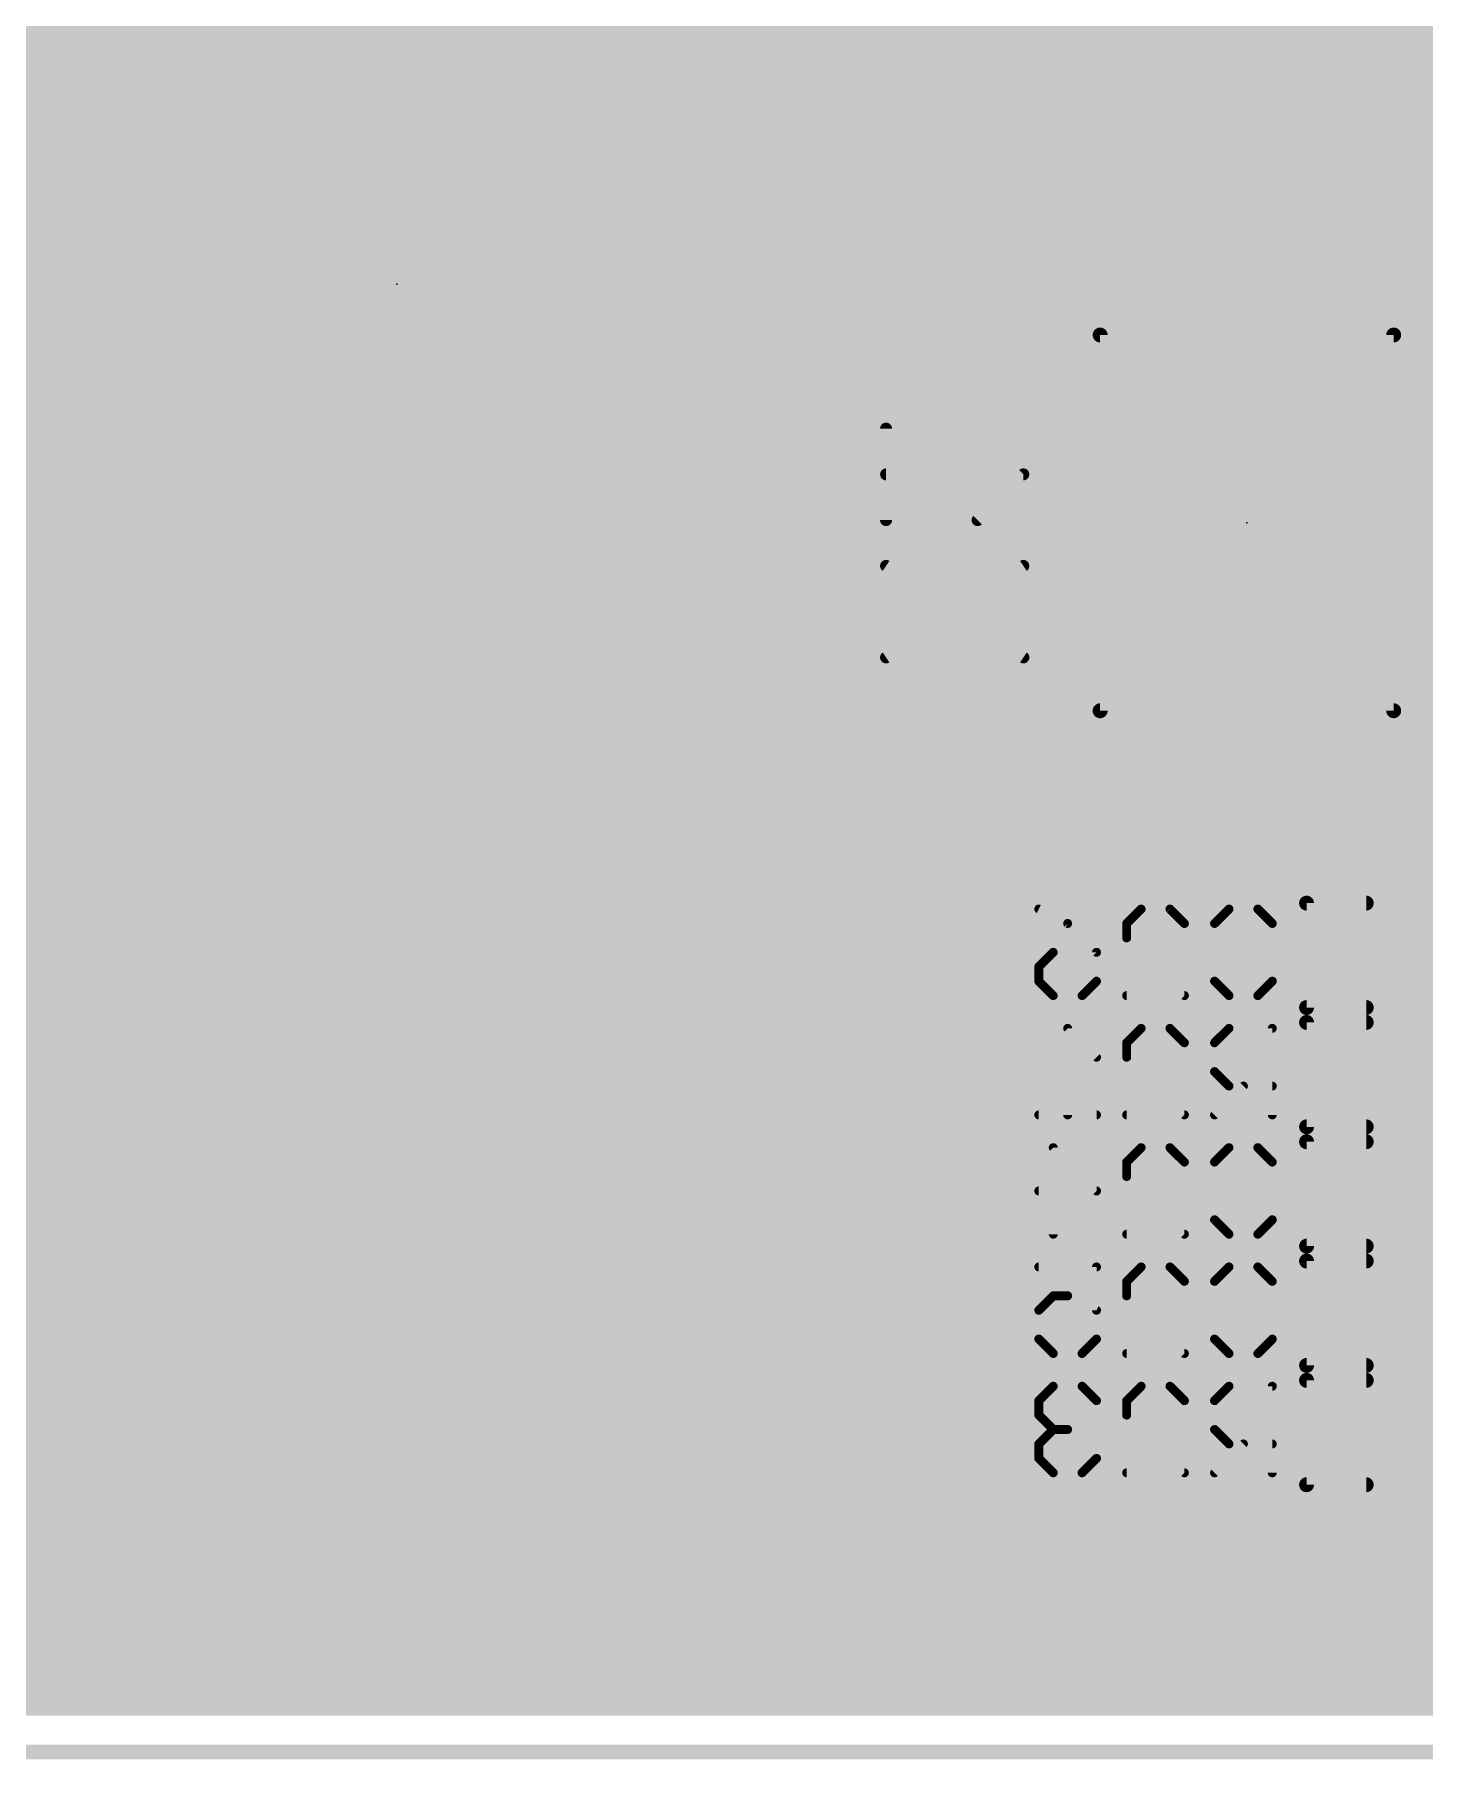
# Model space of a CAD drawing. Extents: x -36 to 36, y -94 to 86.
# Drawn here: x -12.1 to -0.27, y -15.23 to -0.54 of the extents above; entities that cross this region are included whole.
import ezdxf

# ---------------------------------------------------------------- set-up
doc = ezdxf.new("R2010")
doc.units = 0
for name, color, linetype in [('21', 253, 'CONTINUOUS'), ('22', 253, 'CONTINUOUS'), ('23', 7, 'CONTINUOUS'), ('24', 7, 'CONTINUOUS'), ('26', 253, 'CONTINUOUS'), ('30', 253, 'CONTINUOUS'), ('32', 253, 'CONTINUOUS')]:
    doc.layers.add(name, color=color, linetype=linetype)

# ---------------------------------------------------------------- blocks, each defined once
blk = doc.blocks.new('RECT')
blk.add_solid([(-0.5, -0.5), (0.5, -0.5), (-0.5, 0.5), (0.5, 0.5)])

msp = doc.modelspace()

# ---------------------------------------------------------------- linework, layer by layer
at = {"layer": '21'}
for points, const_width in [([(10.483, -0.381), (-28.517, -0.381)], 0.381), ([(10.483, -0.381), (-28.517, -0.381)], 0.381), ([(10.483, -0.762), (-28.517, -0.762)], 0.381), ([(10.483, -0.762), (-28.517, -0.762)], 0.381), ([(10.483, -1.143), (-28.517, -1.143)], 0.381), ([(10.483, -1.143), (-28.517, -1.143)], 0.381), ([(10.483, -1.524), (-28.517, -1.524)], 0.381), ([(10.483, -1.524), (-28.517, -1.524)], 0.381), ([(10.483, -1.905), (-28.517, -1.905)], 0.381), ([(10.483, -1.905), (-28.517, -1.905)], 0.381), ([(10.483, -2.286), (-28.517, -2.286)], 0.381), ([(10.483, -2.286), (-28.517, -2.286)], 0.381), ([(10.483, -2.667), (-28.517, -2.667)], 0.381), ([(10.483, -2.667), (-28.517, -2.667)], 0.381), ([(10.483, -3.048), (-28.517, -3.048)], 0.381), ([(10.483, -3.048), (-28.517, -3.048)], 0.381), ([(10.483, -3.429), (-28.517, -3.429)], 0.381), ([(10.483, -3.429), (-28.517, -3.429)], 0.381), ([(10.483, -3.81), (-28.517, -3.81)], 0.381), ([(10.483, -3.81), (-28.517, -3.81)], 0.381), ([(10.483, -4.191), (-28.517, -4.191)], 0.381), ([(10.483, -4.191), (-28.517, -4.191)], 0.381), ([(10.483, -4.572), (-28.517, -4.572)], 0.381), ([(10.483, -4.572), (-28.517, -4.572)], 0.381), ([(10.483, -4.953), (-28.517, -4.953)], 0.381), ([(10.483, -4.953), (-28.517, -4.953)], 0.381), ([(10.483, -5.334), (-28.517, -5.334)], 0.381), ([(10.483, -5.334), (-28.517, -5.334)], 0.381), ([(10.483, -5.715), (-28.517, -5.715)], 0.381), ([(10.483, -5.715), (-28.517, -5.715)], 0.381), ([(10.483, -6.096), (-28.517, -6.096)], 0.381), ([(10.483, -6.096), (-28.517, -6.096)], 0.381), ([(10.483, -6.477), (-28.517, -6.477)], 0.381), ([(10.483, -6.477), (-28.517, -6.477)], 0.381), ([(10.483, -6.858), (-28.517, -6.858)], 0.381), ([(10.483, -6.858), (-28.517, -6.858)], 0.381), ([(10.483, -7.239), (-28.517, -7.239)], 0.381), ([(10.483, -7.239), (-28.517, -7.239)], 0.381), ([(10.483, -7.62), (-28.517, -7.62)], 0.381), ([(10.483, -7.62), (-28.517, -7.62)], 0.381), ([(10.483, -8.001), (-28.517, -8.001)], 0.381), ([(10.483, -8.001), (-28.517, -8.001)], 0.381), ([(10.483, -8.382), (-28.517, -8.382)], 0.381), ([(10.483, -8.382), (-28.517, -8.382)], 0.381), ([(10.483, -8.763), (-28.517, -8.763)], 0.381), ([(10.483, -8.763), (-28.517, -8.763)], 0.381), ([(10.483, -9.144), (-28.517, -9.144)], 0.381), ([(10.483, -9.144), (-28.517, -9.144)], 0.381), ([(10.483, -9.525), (-28.517, -9.525)], 0.381), ([(10.483, -9.525), (-28.517, -9.525)], 0.381), ([(10.483, -9.906), (-28.517, -9.906)], 0.381), ([(10.483, -9.906), (-28.517, -9.906)], 0.381), ([(10.483, -10.287), (-28.517, -10.287)], 0.381), ([(10.483, -10.287), (-28.517, -10.287)], 0.381), ([(10.483, -10.668), (-28.517, -10.668)], 0.381), ([(10.483, -10.668), (-28.517, -10.668)], 0.381), ([(10.483, -11.049), (-28.517, -11.049)], 0.381), ([(10.483, -11.049), (-28.517, -11.049)], 0.381), ([(10.483, -11.43), (-28.517, -11.43)], 0.381), ([(10.483, -11.43), (-28.517, -11.43)], 0.381), ([(10.483, -11.811), (-28.517, -11.811)], 0.381), ([(10.483, -11.811), (-28.517, -11.811)], 0.381), ([(10.483, -12.192), (-28.517, -12.192)], 0.381), ([(10.483, -12.192), (-28.517, -12.192)], 0.381), ([(10.483, -12.573), (-28.517, -12.573)], 0.381), ([(10.483, -12.573), (-28.517, -12.573)], 0.381), ([(10.483, -12.954), (-28.517, -12.954)], 0.381), ([(10.483, -12.954), (-28.517, -12.954)], 0.381), ([(10.483, -13.335), (-28.517, -13.335)], 0.381), ([(10.483, -13.335), (-28.517, -13.335)], 0.381), ([(10.483, -13.716), (-28.517, -13.716)], 0.381), ([(10.483, -13.716), (-28.517, -13.716)], 0.381), ([(10.483, -14.097), (-28.517, -14.097)], 0.381), ([(10.483, -14.097), (-28.517, -14.097)], 0.381), ([(10.483, -14.478), (-28.517, -14.478)], 0.381), ([(10.483, -14.478), (-28.517, -14.478)], 0.381), ([(10.483, -14.667), (-28.517, -14.667)], 0.381), ([(10.483, -14.667), (-28.517, -14.667)], 0.381), ([(10.983, -15.167), (-29.017, -15.167)], 0.127)]:
    msp.add_lwpolyline(points, dxfattribs=dict(at, const_width=const_width))
at = {"layer": '22', "const_width": 0.0635}
for points in [[(-2.9962, -3.099, 1), (-3.0598, -3.099)], [(-3.028, -3.0673, 1), (-3.028, -3.1308)], [(-0.4963, -3.099, 1), (-0.5597, -3.099)], [(-0.528, -3.1308, 1), (-0.528, -3.0673)], [(-3.0598, -6.299, 1), (-2.9962, -6.299)], [(-3.028, -6.2673, 1), (-3.028, -6.3308)], [(-0.5597, -6.299, 1), (-0.4963, -6.299)], [(-0.528, -6.3308, 1), (-0.528, -6.2673)], [(-1.2383, -7.9375, 1), (-1.3017, -7.9375)], [(-1.27, -7.9058, 1), (-1.27, -7.9692)], [(-0.762, -7.9692, 1), (-0.762, -7.9058)], [(-1.27, -8.7948, 1), (-1.27, -8.8583)], [(-1.3017, -8.8265, 1), (-1.2383, -8.8265)], [(-0.762, -8.8583, 1), (-0.762, -8.7948)], [(-1.27, -8.9217, 1), (-1.27, -8.9853)], [(-1.2383, -8.9535, 1), (-1.3017, -8.9535)], [(-0.762, -8.9853, 1), (-0.762, -8.9217)], [(-1.27, -9.8108, 1), (-1.27, -9.8743)], [(-1.3017, -9.8425, 1), (-1.2383, -9.8425)], [(-0.762, -9.8743, 1), (-0.762, -9.8108)], [(-1.27, -9.9377, 1), (-1.27, -10.0013)], [(-1.2383, -9.9695, 1), (-1.3017, -9.9695)], [(-0.762, -10.0013, 1), (-0.762, -9.9377)], [(-1.27, -10.8268, 1), (-1.27, -10.8903)], [(-1.3017, -10.8585, 1), (-1.2383, -10.8585)], [(-0.762, -10.8903, 1), (-0.762, -10.8268)], [(-1.27, -10.9537, 1), (-1.27, -11.0173)], [(-1.2383, -10.9855, 1), (-1.3017, -10.9855)], [(-0.762, -11.0173, 1), (-0.762, -10.9537)], [(-1.27, -11.8428, 1), (-1.27, -11.9063)], [(-1.3017, -11.8745, 1), (-1.2383, -11.8745)], [(-0.762, -11.9063, 1), (-0.762, -11.8428)], [(-1.27, -11.9697, 1), (-1.27, -12.0333)], [(-1.2383, -12.0015, 1), (-1.3017, -12.0015)], [(-0.762, -12.0333, 1), (-0.762, -11.9697)], [(-1.27, -12.8588, 1), (-1.27, -12.9223)], [(-1.3017, -12.8905, 1), (-1.2383, -12.8905)], [(-0.762, -12.9223, 1), (-0.762, -12.8588)]]:
    msp.add_lwpolyline(points, format="xyb", dxfattribs=at)
at = {"layer": '22', "const_width": 0.127}
for points in [[(-0.528, -3.099), (-3.028, -3.099)], [(-3.028, -3.099), (-3.028, -6.299)], [(-0.528, -6.299), (-0.528, -3.099)], [(-3.028, -6.299), (-0.528, -6.299)], [(-0.762, -7.9375), (-1.27, -7.9375)], [(-1.27, -7.9375), (-1.27, -8.8265)], [(-1.27, -8.8265), (-0.762, -8.8265)], [(-1.27, -9.8425), (-1.27, -8.9535)], [(-1.27, -8.9535), (-0.762, -8.9535)], [(-0.762, -9.8425), (-1.27, -9.8425)], [(-0.762, -9.9695), (-1.27, -9.9695)], [(-1.27, -9.9695), (-1.27, -10.8585)], [(-1.27, -10.8585), (-0.762, -10.8585)], [(-0.762, -10.9855), (-1.27, -10.9855)], [(-1.27, -10.9855), (-1.27, -11.8745)], [(-1.27, -11.8745), (-0.762, -11.8745)], [(-1.27, -12.8905), (-1.27, -12.0015)], [(-1.27, -12.0015), (-0.762, -12.0015)], [(-0.762, -12.8905), (-1.27, -12.8905)]]:
    msp.add_lwpolyline(points, dxfattribs=at)
at = {"layer": '23'}
msp.add_point((-9.017, -2.667), dxfattribs=at)
at = {"layer": '24'}
msp.add_point((-1.778, -4.699), dxfattribs=at)
at = {"layer": '26'}
for points, const_width in [([(-4.8512, -4.6756), (-4.8512, -3.896)], 0.1016), ([(-3.6818, -4.2858), (-4.8512, -4.2858)], 0.1016), ([(-4.0716, -4.6756), (-3.6818, -4.2858)], 0.1016), ([(-3.6818, -5.845), (-4.8512, -5.0654)], 0.1016), ([(-3.6818, -5.0654), (-4.8512, -5.845)], 0.1016), ([(-3.5504, -7.9877), (-3.3047, -8.1105)], 0.0762), ([(-3.3047, -8.1105), (-3.0589, -8.3563)], 0.0762), ([(-2.802, -8.1105), (-2.6791, -7.9877)], 0.0762), ([(-2.802, -8.2334), (-2.802, -8.1105)], 0.0762), ([(-2.6791, -7.9877), (-2.4334, -7.9877)], 0.0762), ([(-2.4334, -7.9877), (-2.3105, -8.1105)], 0.0762), ([(-2.0536, -8.1105), (-1.9307, -7.9877)], 0.0762), ([(-1.9307, -7.9877), (-1.685, -7.9877)], 0.0762), ([(-1.685, -7.9877), (-1.5621, -8.1105)], 0.0762), ([(-1.5621, -8.1105), (-1.5621, -8.602)], 0.0762), ([(-2.3105, -8.7249), (-2.802, -8.2334)], 0.0762), ([(-3.5504, -8.4792), (-3.4275, -8.3563)], 0.0762), ([(-3.4275, -8.3563), (-3.0589, -8.3563)], 0.0762), ([(-3.0589, -8.3563), (-3.0589, -8.602)], 0.0762), ([(-3.5504, -8.602), (-3.5504, -8.4792)], 0.0762), ([(-3.4275, -8.7249), (-3.5504, -8.602)], 0.0762), ([(-3.0589, -8.602), (-3.1818, -8.7249)], 0.0762), ([(-1.9307, -8.7249), (-2.0536, -8.602)], 0.0762), ([(-1.5621, -8.602), (-1.685, -8.7249)], 0.0762), ([(-3.1818, -8.7249), (-3.4275, -8.7249)], 0.0762), ([(-2.802, -8.7249), (-2.3105, -8.7249)], 0.0762), ([(-1.685, -8.7249), (-1.9307, -8.7249)], 0.0762), ([(-3.0589, -9.2494), (-3.3047, -9.0037)], 0.0762), ([(-3.3047, -9.0037), (-3.3047, -9.7409)], 0.0762), ([(-2.802, -9.1265), (-2.6791, -9.0037)], 0.0762), ([(-2.802, -9.2494), (-2.802, -9.1265)], 0.0762), ([(-2.6791, -9.0037), (-2.4334, -9.0037)], 0.0762), ([(-2.4334, -9.0037), (-2.3105, -9.1265)], 0.0762), ([(-1.9307, -9.0037), (-2.0536, -9.1265)], 0.0762), ([(-2.0536, -9.1265), (-2.0536, -9.3723)], 0.0762), ([(-1.5621, -9.0037), (-1.9307, -9.0037)], 0.0762), ([(-1.5621, -9.7409), (-1.5621, -9.0037)], 0.0762), ([(-2.3105, -9.7409), (-2.802, -9.2494)], 0.0762), ([(-2.0536, -9.3723), (-1.9307, -9.4952)], 0.0762), ([(-1.8078, -9.4952), (-2.0536, -9.7409)], 0.0762), ([(-1.9307, -9.4952), (-1.5621, -9.4952)], 0.0762), ([(-3.0589, -9.7409), (-3.5504, -9.7409)], 0.0762), ([(-2.802, -9.7409), (-2.3105, -9.7409)], 0.0762), ([(-3.4275, -10.7569), (-3.4275, -10.0197)], 0.0762), ([(-3.4275, -10.0197), (-3.0589, -10.3883)], 0.0762), ([(-2.802, -10.1425), (-2.6791, -10.0197)], 0.0762), ([(-2.6791, -10.0197), (-2.4334, -10.0197)], 0.0762), ([(-2.4334, -10.0197), (-2.3105, -10.1425)], 0.0762), ([(-2.0536, -10.1425), (-1.9307, -10.0197)], 0.0762), ([(-1.9307, -10.0197), (-1.685, -10.0197)], 0.0762), ([(-1.685, -10.0197), (-1.5621, -10.1425)], 0.0762), ([(-2.802, -10.2654), (-2.802, -10.1425)], 0.0762), ([(-1.5621, -10.1425), (-1.5621, -10.634)], 0.0762), ([(-2.3105, -10.7569), (-2.802, -10.2654)], 0.0762), ([(-3.0589, -10.3883), (-3.5504, -10.3883)], 0.0762), ([(-2.802, -10.7569), (-2.3105, -10.7569)], 0.0762), ([(-1.9307, -10.7569), (-2.0536, -10.634)], 0.0762), ([(-1.685, -10.7569), (-1.9307, -10.7569)], 0.0762), ([(-1.5621, -10.634), (-1.685, -10.7569)], 0.0762), ([(-3.5504, -11.0357), (-3.0589, -11.0357)], 0.0762), ([(-3.0589, -11.0357), (-3.0589, -11.4043)], 0.0762), ([(-2.802, -11.1585), (-2.6791, -11.0357)], 0.0762), ([(-2.6791, -11.0357), (-2.4334, -11.0357)], 0.0762), ([(-2.4334, -11.0357), (-2.3105, -11.1585)], 0.0762), ([(-2.0536, -11.1585), (-1.9307, -11.0357)], 0.0762), ([(-1.9307, -11.0357), (-1.685, -11.0357)], 0.0762), ([(-1.685, -11.0357), (-1.5621, -11.1585)], 0.0762), ([(-2.802, -11.2814), (-2.802, -11.1585)], 0.0762), ([(-1.5621, -11.1585), (-1.5621, -11.65)], 0.0762), ([(-3.4275, -11.2814), (-3.5504, -11.4043)], 0.0762), ([(-3.3047, -11.2814), (-3.4275, -11.2814)], 0.0762), ([(-3.0589, -11.4043), (-3.3047, -11.2814)], 0.0762), ([(-2.3105, -11.7729), (-2.802, -11.2814)], 0.0762), ([(-3.5504, -11.4043), (-3.5504, -11.65)], 0.0762), ([(-3.5504, -11.65), (-3.4275, -11.7729)], 0.0762), ([(-3.4275, -11.7729), (-3.1818, -11.7729)], 0.0762), ([(-3.1818, -11.7729), (-3.0589, -11.65)], 0.0762), ([(-2.802, -11.7729), (-2.3105, -11.7729)], 0.0762), ([(-1.9307, -11.7729), (-2.0536, -11.65)], 0.0762), ([(-1.685, -11.7729), (-1.9307, -11.7729)], 0.0762), ([(-1.5621, -11.65), (-1.685, -11.7729)], 0.0762), ([(-3.4275, -12.0517), (-3.5504, -12.1745)], 0.0762), ([(-3.1818, -12.0517), (-3.4275, -12.0517)], 0.0762), ([(-3.0589, -12.1745), (-3.1818, -12.0517)], 0.0762), ([(-2.802, -12.1745), (-2.6791, -12.0517)], 0.0762), ([(-2.6791, -12.0517), (-2.4334, -12.0517)], 0.0762), ([(-2.4334, -12.0517), (-2.3105, -12.1745)], 0.0762), ([(-1.9307, -12.0517), (-2.0536, -12.1745)], 0.0762), ([(-1.5621, -12.0517), (-1.9307, -12.0517)], 0.0762), ([(-1.5621, -12.7889), (-1.5621, -12.0517)], 0.0762), ([(-3.5504, -12.1745), (-3.5504, -12.2974)], 0.0762), ([(-2.802, -12.2974), (-2.802, -12.1745)], 0.0762), ([(-2.0536, -12.1745), (-2.0536, -12.4203)], 0.0762), ([(-3.5504, -12.2974), (-3.4275, -12.4203)], 0.0762), ([(-2.3105, -12.7889), (-2.802, -12.2974)], 0.0762), ([(-3.4275, -12.4203), (-3.5504, -12.5432)], 0.0762), ([(-3.4275, -12.4203), (-3.3047, -12.4203)], 0.0762), ([(-2.0536, -12.4203), (-1.9307, -12.5432)], 0.0762), ([(-3.5504, -12.5432), (-3.5504, -12.666)], 0.0762), ([(-3.5504, -12.666), (-3.4275, -12.7889)], 0.0762), ([(-3.1818, -12.7889), (-3.0589, -12.666)], 0.0762), ([(-1.8078, -12.5432), (-2.0536, -12.7889)], 0.0762), ([(-1.9307, -12.5432), (-1.5621, -12.5432)], 0.0762), ([(-3.4275, -12.7889), (-3.1818, -12.7889)], 0.0762), ([(-2.802, -12.7889), (-2.3105, -12.7889)], 0.0762)]:
    msp.add_lwpolyline(points, dxfattribs=dict(at, const_width=const_width))
for points, const_width in [([(-4.8258, -3.896, 1), (-4.8766, -3.896)], 0.0508), ([(-4.8512, -4.2604, 1), (-4.8512, -4.3112)], 0.0508), ([(-3.6638, -4.3038, 1), (-3.6998, -4.2678)], 0.0508), ([(-3.6818, -4.3112, 1), (-3.6818, -4.2604)], 0.0508), ([(-4.8766, -4.6756, 1), (-4.8258, -4.6756)], 0.0508), ([(-4.0896, -4.6576, 1), (-4.0536, -4.6936)], 0.0508), ([(-4.8371, -5.0443, 1), (-4.8653, -5.0865)], 0.0508), ([(-3.6677, -5.0865, 1), (-3.6959, -5.0443)], 0.0508), ([(-4.8653, -5.8239, 1), (-4.8371, -5.8661)], 0.0508), ([(-3.6959, -5.8661, 1), (-3.6677, -5.8239)], 0.0508), ([(-3.5419, -7.9706, 1), (-3.5589, -8.0047)], 0.0381), ([(-3.2912, -8.0971, 1), (-3.3181, -8.124)], 0.0381), ([(-3.3132, -8.1276, 1), (-3.2962, -8.0935)], 0.0381), ([(-2.783, -8.1105, 1), (-2.8211, -8.1105)], 0.0381), ([(-2.8155, -8.0971, 1), (-2.7885, -8.124)], 0.0381), ([(-2.6791, -7.9686, 1), (-2.6791, -8.0067)], 0.0381), ([(-2.6657, -8.0011, 1), (-2.6926, -7.9742)], 0.0381), ([(-2.4199, -7.9742, 1), (-2.4469, -8.0011)], 0.0381), ([(-2.4334, -8.0067, 1), (-2.4334, -7.9686)], 0.0381), ([(-2.324, -8.124, 1), (-2.297, -8.0971)], 0.0381), ([(-2.0671, -8.0971, 1), (-2.0401, -8.124)], 0.0381), ([(-1.9307, -7.9686, 1), (-1.9307, -8.0067)], 0.0381), ([(-1.9172, -8.0011, 1), (-1.9442, -7.9742)], 0.0381), ([(-1.6715, -7.9742, 1), (-1.6984, -8.0011)], 0.0381), ([(-1.685, -8.0067, 1), (-1.685, -7.9686)], 0.0381), ([(-1.5431, -8.1105, 1), (-1.5812, -8.1105)], 0.0381), ([(-1.5756, -8.124, 1), (-1.5486, -8.0971)], 0.0381), ([(-2.7885, -8.2199, 1), (-2.8155, -8.2469)], 0.0381), ([(-2.8211, -8.2334, 1), (-2.783, -8.2334)], 0.0381), ([(-3.4275, -8.3372, 1), (-3.4275, -8.3753)], 0.0381), ([(-3.4141, -8.3698, 1), (-3.441, -8.3428)], 0.0381), ([(-3.0399, -8.3563, 1), (-3.078, -8.3563)], 0.0381), ([(-3.0724, -8.3698, 1), (-3.0455, -8.3428)], 0.0381), ([(-3.0589, -8.3753, 1), (-3.0589, -8.3372)], 0.0381), ([(-3.5314, -8.4792, 1), (-3.5695, -8.4792)], 0.0381), ([(-3.5639, -8.4657, 1), (-3.5369, -8.4926)], 0.0381), ([(-3.5695, -8.602, 1), (-3.5314, -8.602)], 0.0381), ([(-3.5369, -8.5886, 1), (-3.5639, -8.6155)], 0.0381), ([(-3.078, -8.602, 1), (-3.0399, -8.602)], 0.0381), ([(-3.0455, -8.6155, 1), (-3.0724, -8.5886)], 0.0381), ([(-2.0401, -8.5886, 1), (-2.0671, -8.6155)], 0.0381), ([(-1.5812, -8.602, 1), (-1.5431, -8.602)], 0.0381), ([(-1.5486, -8.6155, 1), (-1.5756, -8.5886)], 0.0381), ([(-3.4275, -8.7058, 1), (-3.4275, -8.7439)], 0.0381), ([(-3.441, -8.7384, 1), (-3.4141, -8.7114)], 0.0381), ([(-3.1953, -8.7114, 1), (-3.1683, -8.7384)], 0.0381), ([(-3.1818, -8.7439, 1), (-3.1818, -8.7058)], 0.0381), ([(-2.802, -8.7058, 1), (-2.802, -8.7439)], 0.0381), ([(-2.324, -8.7384, 1), (-2.297, -8.7114)], 0.0381), ([(-2.3105, -8.7439, 1), (-2.3105, -8.7058)], 0.0381), ([(-1.9307, -8.7058, 1), (-1.9307, -8.7439)], 0.0381), ([(-1.9442, -8.7384, 1), (-1.9172, -8.7114)], 0.0381), ([(-1.6984, -8.7114, 1), (-1.6715, -8.7384)], 0.0381), ([(-1.685, -8.7439, 1), (-1.685, -8.7058)], 0.0381), ([(-3.2856, -9.0037, 1), (-3.3237, -9.0037)], 0.0381), ([(-3.2912, -8.9902, 1), (-3.3181, -9.0171)], 0.0381), ([(-2.783, -9.1265, 1), (-2.8211, -9.1265)], 0.0381), ([(-2.8155, -9.1131, 1), (-2.7885, -9.14)], 0.0381), ([(-2.6791, -8.9846, 1), (-2.6791, -9.0227)], 0.0381), ([(-2.6657, -9.0171, 1), (-2.6926, -8.9902)], 0.0381), ([(-2.4199, -8.9902, 1), (-2.4469, -9.0171)], 0.0381), ([(-2.4334, -9.0227, 1), (-2.4334, -8.9846)], 0.0381), ([(-2.324, -9.14, 1), (-2.297, -9.1131)], 0.0381), ([(-2.0345, -9.1265, 1), (-2.0726, -9.1265)], 0.0381), ([(-2.0671, -9.1131, 1), (-2.0401, -9.14)], 0.0381), ([(-1.9307, -8.9846, 1), (-1.9307, -9.0227)], 0.0381), ([(-1.9172, -9.0171, 1), (-1.9442, -8.9902)], 0.0381), ([(-1.5431, -9.0037, 1), (-1.5812, -9.0037)], 0.0381), ([(-1.5621, -9.0227, 1), (-1.5621, -8.9846)], 0.0381), ([(-3.0724, -9.2629, 1), (-3.0455, -9.2359)], 0.0381), ([(-2.7885, -9.2359, 1), (-2.8155, -9.2629)], 0.0381), ([(-2.8211, -9.2494, 1), (-2.783, -9.2494)], 0.0381), ([(-2.0401, -9.3588, 1), (-2.0671, -9.3858)], 0.0381), ([(-2.0726, -9.3723, 1), (-2.0345, -9.3723)], 0.0381), ([(-1.9307, -9.4761, 1), (-1.9307, -9.5142)], 0.0381), ([(-1.9442, -9.5086, 1), (-1.9172, -9.4817)], 0.0381), ([(-1.7944, -9.5086, 1), (-1.8213, -9.4817)], 0.0381), ([(-1.5621, -9.5142, 1), (-1.5621, -9.4761)], 0.0381), ([(-3.5504, -9.7218, 1), (-3.5504, -9.7599)], 0.0381), ([(-3.3237, -9.7409, 1), (-3.2856, -9.7409)], 0.0381), ([(-3.0589, -9.7599, 1), (-3.0589, -9.7218)], 0.0381), ([(-2.802, -9.7218, 1), (-2.802, -9.7599)], 0.0381), ([(-2.324, -9.7544, 1), (-2.297, -9.7274)], 0.0381), ([(-2.3105, -9.7599, 1), (-2.3105, -9.7218)], 0.0381), ([(-2.0671, -9.7274, 1), (-2.0401, -9.7544)], 0.0381), ([(-1.5812, -9.7409, 1), (-1.5431, -9.7409)], 0.0381), ([(-3.4085, -10.0197, 1), (-3.4466, -10.0197)], 0.0381), ([(-3.4141, -10.0062, 1), (-3.441, -10.0331)], 0.0381), ([(-2.6791, -10.0006, 1), (-2.6791, -10.0387)], 0.0381), ([(-2.6657, -10.0331, 1), (-2.6926, -10.0062)], 0.0381), ([(-2.4199, -10.0062, 1), (-2.4469, -10.0331)], 0.0381), ([(-2.4334, -10.0387, 1), (-2.4334, -10.0006)], 0.0381), ([(-1.9307, -10.0006, 1), (-1.9307, -10.0387)], 0.0381), ([(-1.9172, -10.0331, 1), (-1.9442, -10.0062)], 0.0381), ([(-1.6715, -10.0062, 1), (-1.6984, -10.0331)], 0.0381), ([(-1.685, -10.0387, 1), (-1.685, -10.0006)], 0.0381), ([(-2.783, -10.1425, 1), (-2.8211, -10.1425)], 0.0381), ([(-2.8155, -10.1291, 1), (-2.7885, -10.156)], 0.0381), ([(-2.324, -10.156, 1), (-2.297, -10.1291)], 0.0381), ([(-2.0671, -10.1291, 1), (-2.0401, -10.156)], 0.0381), ([(-1.5431, -10.1425, 1), (-1.5812, -10.1425)], 0.0381), ([(-1.5756, -10.156, 1), (-1.5486, -10.1291)], 0.0381), ([(-2.7885, -10.2519, 1), (-2.8155, -10.2789)], 0.0381), ([(-2.8211, -10.2654, 1), (-2.783, -10.2654)], 0.0381), ([(-3.5504, -10.3692, 1), (-3.5504, -10.4073)], 0.0381), ([(-3.0724, -10.4018, 1), (-3.0455, -10.3748)], 0.0381), ([(-3.0589, -10.4073, 1), (-3.0589, -10.3692)], 0.0381), ([(-2.802, -10.7378, 1), (-2.802, -10.7759)], 0.0381), ([(-2.3105, -10.7759, 1), (-2.3105, -10.7378)], 0.0381), ([(-2.0401, -10.6206, 1), (-2.0671, -10.6475)], 0.0381), ([(-1.9307, -10.7378, 1), (-1.9307, -10.7759)], 0.0381), ([(-1.685, -10.7759, 1), (-1.685, -10.7378)], 0.0381), ([(-1.5812, -10.634, 1), (-1.5431, -10.634)], 0.0381), ([(-1.5486, -10.6475, 1), (-1.5756, -10.6206)], 0.0381), ([(-3.4466, -10.7569, 1), (-3.4085, -10.7569)], 0.0381), ([(-2.324, -10.7704, 1), (-2.297, -10.7434)], 0.0381), ([(-1.9442, -10.7704, 1), (-1.9172, -10.7434)], 0.0381), ([(-1.6984, -10.7434, 1), (-1.6715, -10.7704)], 0.0381), ([(-3.5504, -11.0166, 1), (-3.5504, -11.0547)], 0.0381), ([(-3.0399, -11.0357, 1), (-3.078, -11.0357)], 0.0381), ([(-3.0589, -11.0547, 1), (-3.0589, -11.0166)], 0.0381), ([(-2.6791, -11.0166, 1), (-2.6791, -11.0547)], 0.0381), ([(-2.6657, -11.0491, 1), (-2.6926, -11.0222)], 0.0381), ([(-2.4199, -11.0222, 1), (-2.4469, -11.0491)], 0.0381), ([(-2.4334, -11.0547, 1), (-2.4334, -11.0166)], 0.0381), ([(-1.9307, -11.0166, 1), (-1.9307, -11.0547)], 0.0381), ([(-1.9172, -11.0491, 1), (-1.9442, -11.0222)], 0.0381), ([(-1.6715, -11.0222, 1), (-1.6984, -11.0491)], 0.0381), ([(-1.685, -11.0547, 1), (-1.685, -11.0166)], 0.0381), ([(-2.783, -11.1585, 1), (-2.8211, -11.1585)], 0.0381), ([(-2.8155, -11.1451, 1), (-2.7885, -11.172)], 0.0381), ([(-2.324, -11.172, 1), (-2.297, -11.1451)], 0.0381), ([(-2.0671, -11.1451, 1), (-2.0401, -11.172)], 0.0381), ([(-1.5431, -11.1585, 1), (-1.5812, -11.1585)], 0.0381), ([(-1.5756, -11.172, 1), (-1.5486, -11.1451)], 0.0381), ([(-3.4275, -11.2624, 1), (-3.4275, -11.3005)], 0.0381), ([(-3.4141, -11.2949, 1), (-3.441, -11.2679)], 0.0381), ([(-3.2962, -11.2644, 1), (-3.3132, -11.2985)], 0.0381), ([(-3.3047, -11.3005, 1), (-3.3047, -11.2624)], 0.0381), ([(-2.7885, -11.2679, 1), (-2.8155, -11.2949)], 0.0381), ([(-2.8211, -11.2814, 1), (-2.783, -11.2814)], 0.0381), ([(-3.5314, -11.4043, 1), (-3.5695, -11.4043)], 0.0381), ([(-3.5639, -11.3908, 1), (-3.5369, -11.4178)], 0.0381), ([(-3.078, -11.4043, 1), (-3.0399, -11.4043)], 0.0381), ([(-3.0675, -11.4213, 1), (-3.0504, -11.3872)], 0.0381), ([(-3.5695, -11.65, 1), (-3.5314, -11.65)], 0.0381), ([(-3.5369, -11.6366, 1), (-3.5639, -11.6635)], 0.0381), ([(-3.4275, -11.7538, 1), (-3.4275, -11.7919)], 0.0381), ([(-3.441, -11.7864, 1), (-3.4141, -11.7594)], 0.0381), ([(-3.1953, -11.7594, 1), (-3.1683, -11.7864)], 0.0381), ([(-3.1818, -11.7919, 1), (-3.1818, -11.7538)], 0.0381), ([(-3.0455, -11.6635, 1), (-3.0724, -11.6366)], 0.0381), ([(-2.802, -11.7538, 1), (-2.802, -11.7919)], 0.0381), ([(-2.324, -11.7864, 1), (-2.297, -11.7594)], 0.0381), ([(-2.3105, -11.7919, 1), (-2.3105, -11.7538)], 0.0381), ([(-2.0401, -11.6366, 1), (-2.0671, -11.6635)], 0.0381), ([(-1.9307, -11.7538, 1), (-1.9307, -11.7919)], 0.0381), ([(-1.9442, -11.7864, 1), (-1.9172, -11.7594)], 0.0381), ([(-1.6984, -11.7594, 1), (-1.6715, -11.7864)], 0.0381), ([(-1.685, -11.7919, 1), (-1.685, -11.7538)], 0.0381), ([(-1.5812, -11.65, 1), (-1.5431, -11.65)], 0.0381), ([(-1.5486, -11.6635, 1), (-1.5756, -11.6366)], 0.0381), ([(-3.4275, -12.0326, 1), (-3.4275, -12.0707)], 0.0381), ([(-3.4141, -12.0651, 1), (-3.441, -12.0382)], 0.0381), ([(-3.1683, -12.0382, 1), (-3.1953, -12.0651)], 0.0381), ([(-3.1818, -12.0707, 1), (-3.1818, -12.0326)], 0.0381), ([(-2.6791, -12.0326, 1), (-2.6791, -12.0707)], 0.0381), ([(-2.6657, -12.0651, 1), (-2.6926, -12.0382)], 0.0381), ([(-2.4199, -12.0382, 1), (-2.4469, -12.0651)], 0.0381), ([(-2.4334, -12.0707, 1), (-2.4334, -12.0326)], 0.0381), ([(-1.9307, -12.0326, 1), (-1.9307, -12.0707)], 0.0381), ([(-1.9172, -12.0651, 1), (-1.9442, -12.0382)], 0.0381), ([(-1.5431, -12.0517, 1), (-1.5812, -12.0517)], 0.0381), ([(-1.5621, -12.0707, 1), (-1.5621, -12.0326)], 0.0381), ([(-3.5314, -12.1745, 1), (-3.5695, -12.1745)], 0.0381), ([(-3.5639, -12.1611, 1), (-3.5369, -12.188)], 0.0381), ([(-3.0724, -12.188, 1), (-3.0455, -12.1611)], 0.0381), ([(-2.783, -12.1745, 1), (-2.8211, -12.1745)], 0.0381), ([(-2.8155, -12.1611, 1), (-2.7885, -12.188)], 0.0381), ([(-2.324, -12.188, 1), (-2.297, -12.1611)], 0.0381), ([(-2.0345, -12.1745, 1), (-2.0726, -12.1745)], 0.0381), ([(-2.0671, -12.1611, 1), (-2.0401, -12.188)], 0.0381), ([(-3.5695, -12.2974, 1), (-3.5314, -12.2974)], 0.0381), ([(-3.5369, -12.2839, 1), (-3.5639, -12.3109)], 0.0381), ([(-2.7885, -12.2839, 1), (-2.8155, -12.3109)], 0.0381), ([(-2.8211, -12.2974, 1), (-2.783, -12.2974)], 0.0381), ([(-3.4275, -12.4012, 1), (-3.4275, -12.4393)], 0.0381), ([(-3.441, -12.4338, 1), (-3.4141, -12.4068)], 0.0381), ([(-3.4141, -12.4338, 1), (-3.441, -12.4068)], 0.0381), ([(-3.3047, -12.4393, 1), (-3.3047, -12.4012)], 0.0381), ([(-2.0401, -12.4068, 1), (-2.0671, -12.4338)], 0.0381), ([(-2.0726, -12.4203, 1), (-2.0345, -12.4203)], 0.0381), ([(-3.5314, -12.5432, 1), (-3.5695, -12.5432)], 0.0381), ([(-3.5639, -12.5297, 1), (-3.5369, -12.5566)], 0.0381), ([(-3.5369, -12.6526, 1), (-3.5639, -12.6795)], 0.0381), ([(-3.0455, -12.6795, 1), (-3.0724, -12.6526)], 0.0381), ([(-1.9307, -12.5241, 1), (-1.9307, -12.5622)], 0.0381), ([(-1.9442, -12.5566, 1), (-1.9172, -12.5297)], 0.0381), ([(-1.7944, -12.5566, 1), (-1.8213, -12.5297)], 0.0381), ([(-1.5621, -12.5622, 1), (-1.5621, -12.5241)], 0.0381), ([(-3.5695, -12.666, 1), (-3.5314, -12.666)], 0.0381), ([(-3.4275, -12.7698, 1), (-3.4275, -12.8079)], 0.0381), ([(-3.441, -12.8024, 1), (-3.4141, -12.7754)], 0.0381), ([(-3.1953, -12.7754, 1), (-3.1683, -12.8024)], 0.0381), ([(-3.1818, -12.8079, 1), (-3.1818, -12.7698)], 0.0381), ([(-2.802, -12.7698, 1), (-2.802, -12.8079)], 0.0381), ([(-2.324, -12.8024, 1), (-2.297, -12.7754)], 0.0381), ([(-2.3105, -12.8079, 1), (-2.3105, -12.7698)], 0.0381), ([(-2.0671, -12.7754, 1), (-2.0401, -12.8024)], 0.0381), ([(-1.5812, -12.7889, 1), (-1.5431, -12.7889)], 0.0381)]:
    msp.add_lwpolyline(points, format="xyb", dxfattribs=dict(at, const_width=const_width))

# ---------------------------------------------------------------- block references
at = {"layer": '30', "rotation": 180}
for p, xscale, yscale in [((-2.703, -3.549), 1.1516, 1.4016), ((-0.853, -3.549), 1.1516, 1.4016), ((-2.703, -5.849), 1.1516, 1.4016), ((-0.853, -5.849), 1.1516, 1.4016), ((-0.7112, -8.382), 0.6706, 0.6706), ((-0.7112, -10.414), 0.6706, 0.6706), ((-0.7112, -11.43), 0.6706, 0.6706), ((-0.7112, -12.446), 0.6706, 0.6706)]:
    msp.add_blockref('RECT', p, dxfattribs=dict(at, xscale=xscale, yscale=yscale))
at = {"layer": '30', "xscale": 0.6706, "yscale": 0.6706}
msp.add_blockref('RECT', (-0.7112, -9.398), dxfattribs=at)
at = {"layer": '32', "rotation": 180}
for p, xscale, yscale in [((-2.703, -3.549), 1.05, 1.3), ((-0.853, -3.549), 1.05, 1.3), ((-2.703, -5.849), 1.05, 1.3), ((-0.853, -5.849), 1.05, 1.3), ((-0.7112, -8.382), 0.6096, 0.6096), ((-0.7112, -10.414), 0.6096, 0.6096), ((-0.7112, -11.43), 0.6096, 0.6096), ((-0.7112, -12.446), 0.6096, 0.6096)]:
    msp.add_blockref('RECT', p, dxfattribs=dict(at, xscale=xscale, yscale=yscale))
at = {"layer": '32', "xscale": 0.6096, "yscale": 0.6096}
msp.add_blockref('RECT', (-0.7112, -9.398), dxfattribs=at)

doc.saveas('drawing.dxf')
